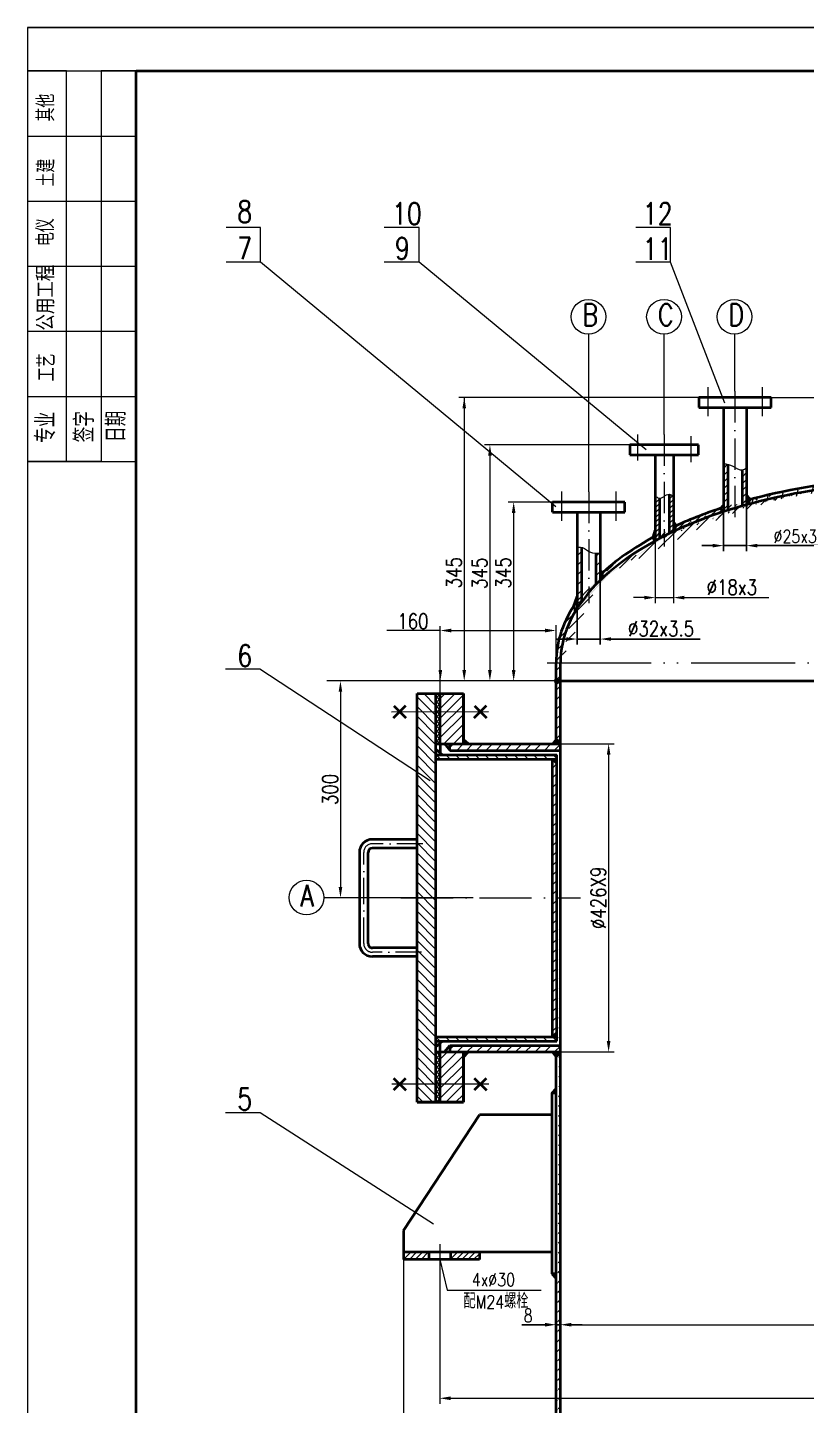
# Model space of a CAD drawing. Header units: millimetres. Extents: x 2000 to 3608, y -804 to 37.
# Drawn here: x 2000 to 2179.6, y -280.5 to 37.1 of the extents above; entities that cross this region are included whole.
import ezdxf

# ---------------------------------------------------------------- set-up
doc = ezdxf.new("R2010")
doc.units = ezdxf.units.MM
doc.linetypes.add('ACAD_ISO05W100', pattern=[33, 24, -3, 0, -3, 0, -3])
doc.linetypes.add('ACAD_ISO10W100', pattern=[18, 12, -3, 0, -3])
doc.layers.get('0').update_dxf_attribs({"lineweight": 20})
for name, color, linetype, lineweight in [('双点划线', 7, 'ACAD_ISO05W100', 20), ('标注线', 7, 'Continuous', 25), ('点划线', 7, 'ACAD_ISO10W100', 20), ('粗实线', 7, 'Continuous', 40), ('细实线', 7, 'Continuous', 20)]:
    doc.layers.add(name, color=color, linetype=linetype, lineweight=lineweight)
doc.styles.add('HZTXT', font='txt.shx', dxfattribs={"bigfont": 'hztxt.shx'})
doc.styles.add('样式 1', font='txt.shx', dxfattribs={"width": 0.8, "bigfont": 'hztxt.shx'})
doc.dimstyles.new('ISO-25', dxfattribs={"dimtxt": 3, "dimasz": 2.5, "dimexe": 1.25, "dimexo": 0, "dimtad": 1, "dimlfac": 6, "dimtxsty": 'HZTXT', "dimcen": 2.5, "dimadec": 0, "dimazin": 0, "dimtfac": 1, "dimtmove": 0, "dimatfit": 3, "dimfxl": 0, "dimarcsym": 0})
pattern_1 = [(135, (-198.3733, -1921.7222), (-1.122532, -1.122532), [])]
pattern_2 = [(45, (-198.3733, -1921.7222), (-1.122532, 1.122532), [])]

# ---------------------------------------------------------------- blocks, each defined once
blk = doc.blocks.new('*D31')
at = {"layer": 'Defpoints', "color": 0}
for p in [(2121.84, -261.86), (2121.84, -261.9), (2122.84, -261.86)]:
    blk.add_point(p, dxfattribs=at)
at = {"layer": '细实线', "color": 0, "lineweight": -2}
for p, q in [((2119.34, -261.9), (2113.99, -261.9)), ((2121.84, -261.86), (2121.84, -263.15)), ((2122.84, -261.9), (2121.84, -261.9)), ((2122.84, -261.86), (2122.84, -263.15)), ((2125.34, -261.9), (2127.84, -261.9))]:
    blk.add_line(p, q, dxfattribs=at)
at = {"layer": '细实线', "color": 0}
for points in [[(2119.34, -261.48), (2119.34, -262.31), (2121.84, -261.9)], [(2125.34, -261.48), (2125.34, -262.31), (2122.84, -261.9)]]:
    blk.add_solid(points, dxfattribs=at)
at = {"layer": '细实线', "color": 0, "insert": (2115.42, -259.77), "char_height": 3, "attachment_point": 5, "style": '样式 1'}
blk.add_mtext('8', dxfattribs=at)
blk = doc.blocks.new('*D64')
at = {"layer": 'Defpoints', "color": 0}
for p in [(2165.75, -72.93), (2160.42, -73.53), (2165.75, -82.34)]:
    blk.add_point(p, dxfattribs=at)
at = {"layer": '细实线', "color": 0, "lineweight": -2}
for p, q in [((2165.75, -72.93), (2165.75, -83.59)), ((2160.42, -73.53), (2160.42, -83.59)), ((2157.92, -82.34), (2155.42, -82.34)), ((2160.42, -82.34), (2165.75, -82.34)), ((2168.25, -82.34), (2183.2, -82.34))]:
    blk.add_line(p, q, dxfattribs=at)
at = {"layer": '细实线', "color": 0}
for points in [[(2157.92, -81.92), (2157.92, -82.76), (2160.42, -82.34)], [(2168.25, -81.92), (2168.25, -82.76), (2165.75, -82.34)]]:
    blk.add_solid(points, dxfattribs=at)
at = {"layer": '细实线', "color": 0, "insert": (2176.98, -80.21), "char_height": 3, "attachment_point": 5, "style": '样式 1'}
blk.add_mtext('%%C25x3', dxfattribs=at)
blk = doc.blocks.new('*D69')
at = {"layer": 'Defpoints', "color": 0}
for p in [(2132.04, -90.34), (2126.71, -94.05), (2132.04, -103.87)]:
    blk.add_point(p, dxfattribs=at)
at = {"layer": '细实线', "color": 0, "lineweight": -2}
for p, q in [((2132.04, -90.34), (2132.04, -105.12)), ((2126.71, -94.05), (2126.71, -105.12)), ((2124.21, -103.87), (2121.71, -103.87)), ((2126.71, -103.87), (2132.04, -103.87)), ((2134.54, -103.87), (2155.09, -103.87))]:
    blk.add_line(p, q, dxfattribs=at)
at = {"layer": '细实线', "color": 0}
for points in [[(2124.21, -103.45), (2124.21, -104.28), (2126.71, -103.87)], [(2134.54, -103.45), (2134.54, -104.28), (2132.04, -103.87)]]:
    blk.add_solid(points, dxfattribs=at)
at = {"layer": '细实线', "color": 0, "insert": (2146.06, -101.49), "char_height": 3.5, "attachment_point": 5, "style": '样式 1'}
blk.add_mtext('%%C32x3.5', dxfattribs=at)

msp = doc.modelspace()

# ---------------------------------------------------------------- hatches: boundary and pattern name
at = {"layer": '标注线'}
h = msp.add_hatch(color=7, dxfattribs=at)
edge = h.paths.add_edge_path()
edge.add_ellipse((2206.17496226, -109.36559464), major_axis=(84.333, 0.00000002), ratio=0.50593006296, start_angle=160.4460575686, end_angle=162.0834008979, ccw=False)
edge.add_line((2126.70571596, -95.08533185), (2126.70571596, -94.04886749))
edge.add_line((2126.70571596, -94.04886749), (2125.93166411, -96.23997078))
edge = h.paths.add_edge_path()
edge.add_ellipse((2206.17496226, -109.36559464), major_axis=(84.333, 0.00000002), ratio=0.50593006296, start_angle=160.4460575686, end_angle=162.0834008979)
edge.add_line((2125.93166411, -96.23997078), (2126.2863053, -96.99324352))
edge.add_line((2126.2863053, -96.99324352), (2126.2863053, -97.50989553))
edge.add_ellipse((2206.17496226, -109.36538174), major_axis=(-83.333, 0.0002129), ratio=0.50000192001, start_angle=342.484421471, end_angle=343.4694338002, ccw=False)
edge.add_line((2126.70571596, -96.82496818), (2126.70571596, -95.08533185))
edge = h.paths.add_edge_path()
edge.add_ellipse((2206.17496226, -109.36538174), major_axis=(-83.333, 0.0002129), ratio=0.50000192001, start_angle=332.2947514726, end_angle=332.827429165, ccw=False)
edge.add_line((2132.39605348, -89.99339845), (2132.39605348, -89.68317554))
edge.add_line((2132.39605348, -89.68317554), (2132.59974786, -88.55355792))
edge.add_line((2132.59974786, -88.55355792), (2132.03904929, -88.2466186))
edge.add_line((2132.03904929, -88.2466186), (2132.03904929, -90.33719183))
at = {"layer": '粗实线'}
h = msp.add_hatch(color=7, dxfattribs=at)
edge = h.paths.add_edge_path()
edge.add_ellipse((2206.17496226, -109.36559464), major_axis=(84.333, 0.00000002), ratio=0.50593006296, start_angle=132.1410544085, end_angle=132.7866692808, ccw=False)
edge.add_line((2149.59105296, -77.72851271), (2148.89003705, -76.95392775))
edge.add_line((2148.89003705, -76.95392775), (2148.89003705, -78.05309204))
edge = h.paths.add_edge_path()
edge.add_ellipse((2206.17496226, -109.36559464), major_axis=(84.333, 0.00000002), ratio=0.50593006296, start_angle=132.1410544085, end_angle=132.7866692808)
edge.add_line((2148.89003705, -78.05309204), (2148.89003705, -79.10451206))
edge.add_ellipse((2206.17496226, -109.36538174), major_axis=(-83.333, 0.0002129), ratio=0.50000192001, start_angle=313.2266773274, end_angle=313.4264442228, ccw=False)
edge.add_line((2149.10139773, -79.00483169), (2149.10139773, -78.54160809))
edge.add_line((2149.10139773, -78.54160809), (2149.59105296, -77.72851271))
edge = h.paths.add_edge_path()
edge.add_ellipse((2206.17496226, -109.36559464), major_axis=(84.333, 0.00000002), ratio=0.50593006296, start_angle=136.7756698403, end_angle=137.2615613207, ccw=False)
edge.add_line((2144.72337105, -80.14509229), (2144.72337105, -78.85136513))
edge.add_line((2144.72337105, -78.85136513), (2144.23579219, -80.40979743))
edge = h.paths.add_edge_path()
edge.add_ellipse((2206.17496226, -109.36559464), major_axis=(84.333, 0.00000002), ratio=0.50593006296, start_angle=136.7756698403, end_angle=137.2615613207)
edge.add_line((2144.23579219, -80.40979743), (2144.49821371, -81.03740247))
edge.add_line((2144.49821371, -81.03740247), (2144.49799505, -81.34578496))
edge.add_ellipse((2206.17496226, -109.36538174), major_axis=(-83.333, 0.0002129), ratio=0.50000192001, start_angle=317.5123470434, end_angle=317.7422714409, ccw=False)
edge.add_line((2144.72337105, -81.22225794), (2144.72337105, -80.14509229))
h = msp.add_hatch(color=7, dxfattribs=at)
h.paths.add_polyline_path([(2122.54046377, -113.70788788), (2122.84196181, -113.70788788), (2122.84196271, -113.35660904), (2122.54127984, -113.35660904), (2121.84196381, -112.94811339), (2121.84196085, -114.11478981)])
h.paths.add_polyline_path([(2121.84196085, -114.11478981), (2121.84196381, -112.94811339, 0.351861808)])
for points in [[(2100.50873714, -126.99974292), (2100.50873596, -128.03208994), (2101.68753397, -128.03207955)], [(2101.69536561, -199.03205876), (2100.50876645, -199.03207242), (2100.5087647, -200.20305673)]]:
    msp.add_hatch(color=7, dxfattribs=at).paths.add_polyline_path(points)
h = msp.add_hatch(color=7, dxfattribs=at)
h.paths.add_polyline_path([(2095.67510569, -196.53202843), (2094.17525812, -196.5320402), (2094.17525475, -197.82537408)])
h.paths.add_polyline_path([(2094.17543041, -130.53196676), (2095.67450028, -130.53195884), (2094.17543379, -129.23928964)])
h = msp.add_hatch(color=7, dxfattribs=at)
h.paths.add_polyline_path([(2097.34960435, -128.03211777), (2096.15093826, -128.03212834), (2097.34961756, -129.53194999)])
h.paths.add_polyline_path([(2096.15096767, -199.03212261), (2097.34941901, -199.0321088), (2097.34944005, -197.53257591)])
h = msp.add_hatch(color=7, dxfattribs=at)
h.paths.add_polyline_path([(2120.84218165, -250.19866127), (2121.84218165, -250.19866349), (2121.84217928, -251.24541539)])
h.paths.add_polyline_path([(2121.8422785, -207.47155196), (2121.84227609, -208.53206349), (2120.84227609, -208.53206127)])
at = {"layer": '细实线'}
h = msp.add_hatch(dxfattribs=at)
h.set_pattern_fill('ANSI31', scale=0.35, style=0)
h.set_pattern_definition([(45, (0, -1682.803), (-0.7857724, 0.7857724), [])])
edge = h.paths.add_edge_path()
edge.add_ellipse((2206.17496226, -109.36538174), major_axis=(-83.333, 0.0002129), ratio=0.50000192001, start_angle=302.4859577737, end_angle=303.304806363, ccw=False)
edge.add_line((2161.41749015, -74.21847704), (2161.41749015, -63.60052335))
edge.add_spline(control_points=[(2161.41749015, -63.60052335), (2161.08278457, -63.51160365), (2160.74851872, -63.46088641), (2160.41749015, -63.45721619)], knot_values=[3.7844075226, 3.7844075226, 3.7844075226, 3.7844075226, 4.8086816491, 4.8086816491, 4.8086816491, 4.8086816491], degree=3, periodic=0)
edge.add_line((2160.41749015, -63.45721619), (2160.41749015, -74.5418828))
edge = h.paths.add_edge_path()
edge.add_spline(control_points=[(2165.75082348, -64.43149023), (2165.44058828, -64.65275248), (2165.11047626, -64.8395837), (2164.76810586, -64.87765706), (2164.75082348, -64.87920933)], knot_values=[8.3089558776, 8.3089558776, 8.3089558776, 8.3089558776, 9.4054790842, 9.4636639839, 9.4636639839, 9.4636639839, 9.4636639839], degree=3, periodic=0)
edge.add_line((2164.75082348, -64.87920933), (2164.75082348, -73.21122317))
edge.add_ellipse((2206.17496226, -109.36538174), major_axis=(-83.333, 0.0002129), ratio=0.50000192001, start_angle=299.0185475295, end_angle=299.8078443637, ccw=False)
edge.add_line((2165.75082348, -72.92933759), (2165.75082348, -64.43149023))
h = msp.add_hatch(dxfattribs=at)
h.set_pattern_fill('ANSI31', scale=0.5, style=0)
h.set_pattern_definition(pattern_2)
edge = h.paths.add_edge_path()
edge.add_ellipse((2206.17496226, -109.36559464), major_axis=(84.333, 0.00000002), ratio=0.50593006296, start_angle=125.1007662763, end_angle=132.1410544085)
edge.add_line((2149.59105296, -77.72851271), (2149.10139773, -78.54160809))
edge.add_line((2149.10139773, -78.54160809), (2149.10139773, -79.00483169))
edge.add_ellipse((2206.17496226, -109.36538174), major_axis=(-83.333, 0.0002129), ratio=0.50000192001, start_angle=305.264889196, end_angle=313.2266773274, ccw=False)
edge.add_line((2158.062126, -75.34478312), (2158.062126, -75.04396836))
edge.add_line((2158.062126, -75.04396836), (2157.68212156, -74.45825604))
h = msp.add_hatch(color=7, dxfattribs=at)
edge = h.paths.add_edge_path()
edge.add_line((2165.75082348, -70.68545607), (2165.75082348, -71.92012549))
edge.add_ellipse((2206.17496226, -109.36559464), major_axis=(84.333, 0.00000002), ratio=0.50593006296, start_angle=117.9882691043, end_angle=118.6422731544, ccw=False)
edge.add_line((2166.59826325, -71.68912253), (2166.61728322, -71.65410132))
edge.add_line((2166.61728322, -71.65410132), (2165.75082348, -70.68545607))
edge = h.paths.add_edge_path()
edge.add_ellipse((2206.17496226, -109.36559464), major_axis=(84.333, 0.00000002), ratio=0.50593006296, start_angle=117.9882691043, end_angle=118.6422731544)
edge.add_line((2165.75082348, -71.92012549), (2165.75082348, -72.92933759))
edge.add_ellipse((2206.17496226, -109.36538174), major_axis=(-83.333, 0.0002129), ratio=0.50000192001, start_angle=298.6819314939, end_angle=299.0185475295, ccw=False)
edge.add_line((2166.17964386, -72.81122037), (2166.17964386, -72.45992076))
edge.add_line((2166.17964386, -72.45992076), (2166.59826325, -71.68912253))
edge = h.paths.add_edge_path()
edge.add_line((2160.41749015, -72.98776646), (2159.77071361, -73.73899038))
edge.add_ellipse((2206.17496226, -109.36559464), major_axis=(84.333, 0.00000002), ratio=0.50593006296, start_angle=122.8595029439, end_angle=123.3841782281, ccw=False)
edge.add_line((2160.41749015, -73.52549815), (2160.41749015, -72.98776646))
edge = h.paths.add_edge_path()
edge.add_ellipse((2206.17496226, -109.36559464), major_axis=(84.333, 0.00000002), ratio=0.50593006296, start_angle=122.8595029439, end_angle=123.3841782281)
edge.add_line((2159.77071361, -73.73899038), (2159.7654549, -73.74509832))
edge.add_line((2159.7654549, -73.74509832), (2160.14545934, -74.33081064))
edge.add_line((2160.14545934, -74.33081064), (2160.14545934, -74.6316254))
edge.add_ellipse((2206.17496226, -109.36538174), major_axis=(-83.333, 0.0002129), ratio=0.50000192001, start_angle=303.304806363, end_angle=303.5288850268, ccw=False)
edge.add_line((2160.41749015, -74.5418828), (2160.41749015, -73.52549815))
h = msp.add_hatch(dxfattribs=at)
h.set_pattern_fill('ANSI31', angle=30, style=0)
h.set_pattern_definition([(75, (-0.0007, -1682.803), (-3.0668145, 0.8217505), [])])
edge = h.paths.add_edge_path()
edge.add_ellipse((2206.17424397, -109.3653819), major_axis=(-83.333, 0.0002129), ratio=0.50000192001, start_angle=286.7541448078, end_angle=298.6819314939, ccw=False)
edge.add_line((2182.15231377, -69.46738899), (2181.52352591, -68.56241525))
edge.add_ellipse((2206.17424397, -109.3655948), major_axis=(84.333, 0.00000002), ratio=0.50593006296, start_angle=106.9958333575, end_angle=107.0672527918)
edge.add_ellipse((2206.17424397, -109.3655948), major_axis=(84.333, 0.00000002), ratio=0.50593006296, start_angle=107.0672527918, end_angle=107.5646431036)
edge.add_ellipse((2206.17424397, -109.3655948), major_axis=(84.333, 0.00000002), ratio=0.50593006296, start_angle=107.5646431036, end_angle=117.9882691043)
edge.add_line((2166.59754496, -71.68912268), (2166.17892558, -72.45992092))
edge.add_line((2166.17892558, -72.45992092), (2166.17892558, -72.81122053))
h = msp.add_hatch(dxfattribs=at)
h.set_pattern_fill('ANSI31', scale=0.5, style=0)
h.set_pattern_definition(pattern_2)
edge = h.paths.add_edge_path()
edge.add_ellipse((2206.17496226, -109.36538174), major_axis=(-83.333, 0.0002129), ratio=0.50000192001, start_angle=345.8189111767, end_angle=360, ccw=False)
edge.add_line((2125.3814562, -99.15736883), (2125.3814562, -98.50412915))
edge.add_line((2125.3814562, -98.50412915), (2125.02681501, -97.75085641))
edge.add_ellipse((2206.17496226, -109.36559464), major_axis=(84.333, 0.00000002), ratio=0.50593006296, start_angle=164.2035366135, end_angle=179.9999263975)
edge.add_line((2121.84196226, -109.36553985), (2121.84196226, -109.36559466))
edge.add_line((2121.84196226, -109.36559466), (2122.84195699, -109.36559466))
h.paths.add_polyline_path([(2122.84196226, -109.36559466), (2121.84196226, -109.36559466), (2121.84195316, -112.94810718), (2122.54127984, -113.35660904), (2122.84195206, -113.35660904)])
edge = h.paths.add_edge_path()
edge.add_ellipse((2206.17496226, -109.36538174), major_axis=(-83.333, 0.0002129), ratio=0.50000192001, start_angle=317.5123470434, end_angle=330.7330032093, ccw=False)
edge.add_line((2144.72337105, -81.22225794), (2144.72337105, -80.14509229))
edge.add_ellipse((2206.17496226, -109.36559464), major_axis=(84.333, 0.00000002), ratio=0.50593006296, start_angle=136.7756698403, end_angle=149.2706823963)
edge.add_line((2133.6830812, -87.56369474), (2133.47938682, -88.69331237))
edge.add_line((2133.47938682, -88.69331237), (2133.47938682, -88.99519736))
h = msp.add_hatch(dxfattribs=at)
h.set_pattern_fill('ANSI31', scale=0.25, style=0)
h.set_pattern_definition([(45, (-198.3733, -1921.7222), (-0.561266, 0.561266), [])])
edge = h.paths.add_edge_path()
edge.add_spline(control_points=[(2145.72337105, -71.39703566), (2145.66730865, -71.39720692), (2145.33018833, -71.3661157), (2145.00007773, -71.11076906), (2144.72337105, -70.95344328)], knot_values=[0.7561155642, 0.7561155642, 0.7561155642, 0.7561155642, 0.9334378953, 1.8250950449, 1.8250950449, 1.8250950449, 1.8250950449], degree=3, periodic=0)
edge.add_line((2144.72337105, -70.95344328), (2144.72337105, -80.14509229))
edge.add_ellipse((2206.17496226, -109.36559464), major_axis=(84.333, 0.00000002), ratio=0.50593006296, start_angle=135.7925638877, end_angle=136.7756698403, ccw=False)
edge.add_line((2145.72337105, -79.61596046), (2145.72337105, -71.39703566))
edge = h.paths.add_edge_path()
edge.add_ellipse((2206.17496226, -109.36559464), major_axis=(84.333, 0.00000002), ratio=0.50593006296, start_angle=135.7925638877, end_angle=136.7756698403)
edge.add_line((2144.72337105, -80.14509229), (2144.72337105, -81.22225794))
edge.add_ellipse((2206.17496226, -109.36538174), major_axis=(-83.333, 0.0002129), ratio=0.50000192001, start_angle=316.5040374622, end_angle=317.5123470434, ccw=False)
edge.add_line((2145.72337105, -80.68592109), (2145.72337105, -79.61596046))
edge = h.paths.add_edge_path()
edge.add_ellipse((2206.17496226, -109.36559464), major_axis=(84.333, 0.00000002), ratio=0.50593006296, start_angle=132.7866692808, end_angle=133.7194922241)
edge.add_line((2147.89003705, -78.5290748), (2147.89003705, -79.58573168))
edge.add_ellipse((2206.17496226, -109.36538174), major_axis=(-83.333, 0.0002129), ratio=0.50000192001, start_angle=313.4264442228, end_angle=314.3807145493, ccw=False)
edge.add_line((2148.89003705, -79.10451206), (2148.89003705, -78.05309204))
edge = h.paths.add_edge_path()
edge.add_spline(control_points=[(2148.89003705, -70.96550481), (2148.56047694, -70.73060338), (2148.23137434, -70.5177707), (2147.89409832, -70.51306069), (2147.89003705, -70.51303381)], knot_values=[4.1380875345, 4.1380875345, 4.1380875345, 4.1380875345, 5.2485002322, 5.2620301199, 5.2620301199, 5.2620301199, 5.2620301199], degree=3, periodic=0)
edge.add_line((2147.89003705, -70.51303381), (2147.89003705, -78.5290748))
edge.add_ellipse((2206.17496226, -109.36559464), major_axis=(84.333, 0.00000002), ratio=0.50593006296, start_angle=132.7866692808, end_angle=133.7194922241, ccw=False)
edge.add_line((2148.89003705, -78.05309204), (2148.89003705, -70.96550481))
h = msp.add_hatch(dxfattribs=at)
h.set_pattern_fill('ANSI31', scale=0.5, style=0)
edge = h.paths.add_edge_path()
edge.add_spline(control_points=[(2127.70571596, -82.70654319), (2127.6439373, -82.69190358), (2127.31546803, -82.63550971), (2126.98062938, -82.70976613), (2126.70571596, -82.81528617)], knot_values=[2.1256544296, 2.1256544296, 2.1256544296, 2.1256544296, 2.3339919768, 3.2305210992, 3.2305210992, 3.2305210992, 3.2305210992], degree=3, periodic=0)
edge.add_line((2126.70571596, -82.81528617), (2126.70571596, -96.82496818))
edge.add_ellipse((2206.17496226, -109.36538174), major_axis=(-83.333, 0.0002129), ratio=0.50000192001, start_angle=340.3279972709, end_angle=342.484421471, ccw=False)
edge.add_line((2127.70571596, -95.33871794), (2127.70571596, -82.70654319))
edge = h.paths.add_edge_path()
edge.add_spline(control_points=[(2132.03904929, -84.02177312), (2131.77563409, -84.07808436), (2131.44204802, -84.12040102), (2131.10789687, -84.11097447), (2131.03904929, -84.1068899)], knot_values=[6.8241756902, 6.8241756902, 6.8241756902, 6.8241756902, 7.6344766168, 7.8448556658, 7.8448556658, 7.8448556658, 7.8448556658], degree=3, periodic=0)
edge.add_line((2131.03904929, -84.1068899), (2131.03904929, -91.34446193))
edge.add_ellipse((2206.17496226, -109.36538174), major_axis=(-83.333, 0.0002129), ratio=0.50000192001, start_angle=332.827429165, end_angle=334.373835114, ccw=False)
edge.add_line((2132.03904929, -90.33719183), (2132.03904929, -84.02177312))
h = msp.add_hatch(dxfattribs=at)
h.set_pattern_fill('ANSI31', scale=0.5, style=0)
h.set_pattern_definition(pattern_2)
edge = h.paths.add_edge_path()
edge.add_line((2121.84130639, -367.69891213), (2121.84173461, -199.0318409))
edge.add_line((2122.84130226, -367.69891466), (2122.84196226, -109.36559466))
h = msp.add_hatch(dxfattribs=at)
h.set_pattern_fill('ANSI31', scale=0.5, style=0)
h.set_pattern_definition(pattern_2)
h.paths.add_polyline_path([(2121.84191768, -126.92501812), (2122.54415891, -127.49885688), (2122.84191593, -127.49885688), (2122.84195117, -113.70788788), (2122.54046377, -113.70788788), (2121.8419502, -114.11479601)])
h = msp.add_hatch(dxfattribs=at)
h.set_pattern_fill('ANSI31', scale=0.5, angle=90, style=0)
h.set_pattern_definition(pattern_1)
h.paths.add_polyline_path([(2094.17534427, -163.53225466), (2089.84204427, -163.53225466), (2089.84193224, -206.44557464), (2094.17523224, -206.4455799)])
h.paths.add_polyline_path([(2094.17523224, -206.4455799), (2089.84193224, -206.44557464), (2089.84192137, -210.61222758), (2094.17522137, -210.61223858)])
h.paths.add_polyline_path([(2094.17545631, -120.61037226), (2089.8421563, -120.61399178), (2089.84204427, -163.53225466), (2094.17534427, -163.53225466)])
h.paths.add_polyline_path([(2094.17546717, -116.45225466), (2089.84216717, -116.45225466), (2089.8421563, -120.61399178), (2094.17545631, -120.61037226)])
h = msp.add_hatch(dxfattribs=at)
h.set_pattern_fill('ANSI37', scale=0.25, style=0)
h.set_pattern_definition([(45, (-198.3733, -1921.7222), (-0.561266, 0.561266), []), (135, (-198.3733, -1921.7222), (-0.561266, -0.561266), [])])
h.paths.add_polyline_path([(2094.17545631, -120.61037226), (2095.17545016, -120.60953698), (2095.17546717, -116.45225466), (2094.17546717, -116.45225466)])
h.paths.add_polyline_path([(2095.17545016, -120.60953698), (2094.17545631, -120.61037226), (2094.17543694, -128.03214574), (2095.17541981, -128.03213693)])
h.paths.add_polyline_path([(2095.17527279, -199.03213384), (2094.1752516, -199.03214536), (2094.17523224, -206.4455799), (2095.17523987, -206.44558111)])
h.paths.add_polyline_path([(2095.17523987, -206.44558111), (2094.17523224, -206.4455799), (2094.17522137, -210.61223858), (2095.17522137, -210.61224112)])
h = msp.add_hatch(dxfattribs=at)
h.set_pattern_fill('ANSI31', scale=0.5, style=0)
h.set_pattern_definition(pattern_2)
h.paths.add_polyline_path([(2095.17541981, -128.03213693), (2100.50873596, -128.03208994), (2100.50874444, -120.60508219), (2095.17545016, -120.60953698)])
h.paths.add_polyline_path([(2100.50874444, -120.60508219), (2100.50874917, -116.45225466), (2095.17546717, -116.45225466), (2095.17545016, -120.60953698)])
h.paths.add_polyline_path([(2100.50876645, -199.03207242), (2095.17527279, -199.03213384), (2095.17523987, -206.44558111), (2100.50860955, -206.44558758)])
h.paths.add_polyline_path([(2100.50860955, -206.44558758), (2095.17523987, -206.44558111), (2095.17522137, -210.61224112), (2100.50852137, -210.61225466)])
h = msp.add_hatch(color=7, dxfattribs=at)
h.paths.add_polyline_path([(2121.84191768, -126.92501812), (2121.84191487, -128.03182727), (2122.84191457, -128.03181523), (2122.84191593, -127.49885688), (2122.54415891, -127.49885688)])
h.paths.add_polyline_path([(2121.00503505, -128.03183735), (2121.84191487, -128.03182727), (2121.84191768, -126.92501812)])
h = msp.add_hatch(dxfattribs=at)
h.set_pattern_fill('ANSI31', scale=0.5, style=0)
h.set_pattern_definition(pattern_2)
h.paths.add_polyline_path([(2097.34960435, -128.03211777), (2097.34961756, -129.53194999), (2122.84191074, -129.53181532), (2122.84191457, -128.03189315)])
h.paths.add_polyline_path([(2122.84173318, -199.03181523), (2122.84173701, -197.53155608), (2097.34944005, -197.53257591), (2097.34941901, -199.0321088)])
h = msp.add_hatch(dxfattribs=at)
h.set_pattern_fill('ANSI31', scale=0.5, angle=90, style=0)
h.set_pattern_definition(pattern_1)
h.paths.add_polyline_path([(2094.17526073, -195.5320402), (2094.17525812, -196.5320402), (2122.84173956, -196.53181523), (2122.84174212, -195.53181523), (2121.84259633, -195.53182307), (2121.84173187, -195.53269684), (2121.84173188, -195.53182308)])
h.paths.add_polyline_path([(2122.84190563, -131.53181532), (2122.84190818, -130.53181532), (2094.17543041, -130.53196676), (2094.1754278, -131.53203093)])
h = msp.add_hatch(dxfattribs=at)
h.set_pattern_fill('ANSI31', scale=0.5, style=0)
h.set_pattern_definition([(45, (-199.1733, -1921.7222), (-1.122532, 1.122532), [])])
h.paths.add_polyline_path([(2122.04190305, -132.54259573), (2121.04190563, -131.53182284), (2121.04181875, -163.53225466), (2122.04182387, -163.53225466)])
h.paths.add_polyline_path([(2122.04182387, -163.53225466), (2121.04181875, -163.53225466), (2121.04173188, -195.53182308), (2121.04259633, -195.53182307), (2122.0417447, -194.52191871)])
h = msp.add_hatch(color=7, dxfattribs=at)
h.paths.add_polyline_path([(2122.04190305, -132.54259573), (2122.04190563, -131.53181532), (2121.04190563, -131.53182284)])
h.paths.add_polyline_path([(2121.04259633, -195.53182307), (2122.04174212, -195.53181523), (2122.0417447, -194.52191871)])
h = msp.add_hatch(color=7, dxfattribs=at)
h.paths.add_polyline_path([(2122.8417278, -199.5656252), (2122.54397078, -199.56562364), (2121.84172656, -200.13945873), (2121.84172952, -199.03264959), (2122.84172923, -199.03266684)])
h.paths.add_polyline_path([(2121.84172656, -200.13945873), (2121.00484971, -199.03263514), (2121.84172952, -199.03264959)])
h = msp.add_hatch(dxfattribs=at)
h.set_pattern_fill('ANSI31', scale=0.3, style=0)
h.set_pattern_definition([(45, (-198.3733, -1921.7222), (-0.6735192, 0.6735192), [])])
h.paths.add_polyline_path([(2092.5286961, -246.86555465), (2092.52869611, -245.19895466), (2086.6956961, -245.19895466), (2086.6956961, -246.86555466)])
h.paths.add_polyline_path([(2104.1956961, -246.86555462), (2104.1956961, -245.19895466), (2097.52869611, -245.19895466), (2097.5286961, -246.86555463)])
h.paths.add_polyline_path([(2308.1546283, -245.19895466), (2308.1546283, -246.86555462), (2314.82162829, -246.86555463), (2314.82162828, -245.19895466)])
h.paths.add_polyline_path([(2319.82162828, -245.19895466), (2319.82162829, -246.86555465), (2325.65462829, -246.86555466), (2325.65462829, -245.19895466)])

# ---------------------------------------------------------------- linework, layer by layer
at = {"color": 7}
msp.add_line((2000.02411283, 37.06183765), (2297.02411283, 37.06183765), dxfattribs=at)
at = {"layer": '双点划线', "color": 7}
msp.add_line((2119.77319373, -109.36559466), (2292.83743895, -109.36559466), dxfattribs=at)
at = {"layer": '点划线', "color": 7, "ltscale": 0.6}
for p, q in [((2163.08415682, -46.76829473), (2163.08415682, -75.86380023)), ((2146.80670405, -56.74811269), (2146.80670405, -82.57599898)), ((2129.37238263, -69.95521712), (2129.37238263, -95.56422439))]:
    msp.add_line(p, q, dxfattribs=at)
at = {"layer": '点划线', "color": 7, "ltscale": 0.5}
for p, q in [((2091.12508809, -151.03225466), (2079.50862677, -151.03225144)), ((2077.50862357, -174.03225886), (2077.50862649, -153.03225116)), ((2090.83506137, -176.03225466), (2079.50862396, -176.03225914))]:
    msp.add_line(p, q, dxfattribs=at)
at = {"layer": '点划线', "color": 7}
for p, q in [((2086.10627765, -163.53225466), (2127.5064813, -163.53225466)), ((2095.02869611, -243.30497216), (2095.0286961, -248.5158822))]:
    msp.add_line(p, q, dxfattribs=at)
at = {"layer": '点划线', "color": 7, "ltscale": 0.5}
for centre, start, end in [((2079.50862649, -153.03225144), 89.9999920394, 179.9999920392), ((2079.50862357, -174.03225914), 179.9999920392, 270.0000110418)]:
    msp.add_arc(centre, 2, start, end, dxfattribs=at)
at = {"layer": '粗实线', "color": 7}
for p, q in [((2025.02411283, -793.93816235), (2025.02411283, 27.06183765)), ((2025.02411283, 27.06183765), (2584.02411283, 27.06183765)), ((2154.75082348, -48.20155551), (2154.75082348, -50.53488884)), ((2171.41749015, -48.20155551), (2154.75082348, -48.20155551)), ((2154.75082348, -50.53488884), (2171.41749015, -50.53488884)), ((2160.41749015, -50.53488884), (2160.41749015, -74.5418828)), ((2165.75082348, -50.53488884), (2165.75082348, -72.92933759)), ((2171.41749015, -50.53488884), (2171.41749015, -48.20155551)), ((2154.72337005, -59.11082741), (2138.89003805, -59.11082741)), ((2138.89003805, -59.11082741), (2138.89003805, -61.44412741)), ((2154.72337005, -61.44412741), (2154.72337005, -59.11082741)), ((2138.89003805, -61.44412741), (2154.72337005, -61.44412741)), ((2144.72337105, -61.44412741), (2144.72337105, -81.22225794)), ((2148.89003705, -61.44412741), (2148.89003705, -79.10451206)), ((2161.41749015, -63.60052335), (2161.41749015, -74.21847704)), ((2164.75082348, -64.87920933), (2164.75082348, -73.21122317)), ((2137.70571596, -72.2905129), (2121.03904929, -72.2905129)), ((2121.03904929, -74.62384623), (2121.03904929, -72.2905129)), ((2137.70571596, -74.62384623), (2137.70571596, -72.2905129)), ((2145.72337105, -71.39703566), (2145.72337105, -80.68592109)), ((2147.89003705, -70.51303381), (2147.89003705, -79.58573168)), ((2159.7654549, -73.74509832), (2160.41749015, -72.98776646)), ((2166.61728322, -71.65410132), (2165.75082348, -70.68545607)), ((2166.17964386, -72.45992076), (2166.61728322, -71.65410132)), ((2166.17964386, -72.81122037), (2166.17964386, -72.45992076)), ((2121.03904929, -74.62384623), (2137.70571596, -74.62384623)), ((2126.70571596, -74.62384623), (2126.70571596, -96.82496818)), ((2132.03904929, -74.62384623), (2132.03904929, -90.33719183)), ((2160.14545934, -74.33081064), (2159.7654549, -73.74509832)), ((2160.14545934, -74.6316254), (2160.14545934, -74.33081064)), ((2144.23579219, -80.40979743), (2144.72337105, -78.85136513)), ((2149.59105296, -77.72851271), (2148.89003705, -76.95392775)), ((2149.10139773, -78.54160809), (2149.59105296, -77.72851271)), ((2149.10139773, -79.00483169), (2149.10139773, -78.54160809)), ((2144.49821371, -81.03740247), (2144.23579219, -80.40979743)), ((2144.49821371, -81.03740247), (2144.49799505, -81.34578496)), ((2127.70571596, -82.70654319), (2127.70571596, -95.33871794)), ((2131.03904929, -84.1068899), (2131.03904929, -91.34446193)), ((2132.59974786, -88.55355792), (2132.03904929, -88.2466186)), ((2132.39605348, -89.68317554), (2132.59974786, -88.55355792)), ((2132.39605348, -89.99339845), (2132.39605348, -89.68317554)), ((2125.93166411, -96.23997078), (2126.70571596, -94.04886749)), ((2126.2863053, -96.99324352), (2125.93166411, -96.23997078)), ((2126.2863053, -97.50989553), (2126.2863053, -96.99324352)), ((2121.84191487, -128.0318409), (2121.84196226, -109.36559466)), ((2122.84130226, -367.69891466), (2122.84196226, -109.36559466)), ((2122.54046377, -113.70788788), (2121.84196085, -114.11478981)), ((2122.54127984, -113.35660904), (2121.84196381, -112.94811339)), ((2122.54046377, -113.70788788), (2122.84196181, -113.70788788)), ((2122.54127984, -113.35660904), (2122.84196271, -113.35660904)), ((2122.8419729, -113.53224846), (2122.84196226, -113.53225466)), ((2122.84196226, -113.53225466), (2289.50796226, -113.53225466)), ((2089.84191012, -210.61222758), (2089.84214917, -116.45225466)), ((2089.84192137, -210.61225466), (2089.84216717, -116.45225466)), ((2089.84214917, -116.45225466), (2100.50874917, -116.45225466)), ((2089.84216717, -116.45225466), (2100.50876717, -116.45225466)), ((2094.17522137, -210.61225466), (2094.17546717, -116.45225466)), ((2095.17541981, -128.03213693), (2095.17546717, -116.45225466)), ((2100.50873596, -128.03208994), (2100.50876717, -116.45225466)), ((2100.50874917, -116.45225466), (2100.50873596, -128.03208994)), ((2084.40257704, -122.02721187), (2087.23448547, -119.19530344)), ((2084.46102375, -119.27230416), (2087.20336591, -122.01464631)), ((2102.98746797, -122.02721187), (2105.8193764, -119.19530344)), ((2103.04591468, -119.27230416), (2105.78825683, -122.01464631)), ((2100.50874917, -126.99975346), (2100.50873694, -128.03208994)), ((2100.50873963, -126.9997451), (2101.68753397, -128.03207955)), ((2101.68753397, -128.03207955), (2100.50873963, -126.9997451)), ((2121.84191768, -126.92501812), (2121.00503505, -128.03183735)), ((2122.54415891, -127.49885688), (2121.84191768, -126.92501812)), ((2094.17543379, -129.23928964), (2095.67450028, -130.53195884)), ((2094.17543694, -128.03214574), (2122.84191457, -128.03189315)), ((2095.17541981, -128.03213693), (2095.17543301, -130.53196148)), ((2096.15093826, -128.03212834), (2097.34961756, -129.53194999)), ((2097.34961756, -129.53194999), (2097.34960435, -128.03211777)), ((2097.34961756, -129.53194999), (2122.84191074, -129.53181532)), ((2100.50873694, -128.03208994), (2101.68753397, -128.03207955)), ((2122.84191593, -127.49885688), (2122.54415891, -127.49885688)), ((2094.1754278, -131.53203093), (2122.04188234, -131.53182134)), ((2094.17543041, -130.53196676), (2122.04187453, -130.53182156)), ((2121.04173188, -195.53182308), (2121.04189, -131.53180704)), ((2121.04189, -131.53180704), (2122.04188742, -132.54257993)), ((2122.0423896, -196.53182151), (2122.04187453, -130.53181955)), ((2089.84206392, -150.03222191), (2079.50875399, -150.03224642)), ((2089.84207429, -152.03222099), (2079.5088355, -152.03225914)), ((2076.5087611, -153.032246), (2076.50875819, -174.03218232)), ((2078.5086424, -174.03224546), (2078.50883569, -153.03224994)), ((2089.84201425, -175.03222099), (2079.5086424, -175.03225466)), ((2089.84200903, -177.03221473), (2079.5087489, -177.03218273)), ((2094.17525812, -196.5320402), (2122.0423896, -196.53182147)), ((2094.17526073, -195.5320402), (2122.04238175, -195.53182151)), ((2094.17543379, -197.82521969), (2095.67450028, -196.53255049)), ((2095.17527279, -199.03213384), (2095.17525317, -196.53203236)), ((2121.04174212, -195.53268649), (2122.0417447, -194.52191871)), ((2094.1752516, -199.03214536), (2122.84173318, -199.03181523)), ((2095.17522137, -210.61225466), (2095.17527279, -199.03213384)), ((2096.15075292, -199.03239131), (2097.34944005, -197.53257591)), ((2097.34944005, -197.53257591), (2097.349419, -199.03240813)), ((2097.34944005, -197.53257591), (2122.84173701, -197.53155608)), ((2100.50852137, -210.61225466), (2100.50876645, -199.03207242)), ((2100.50873999, -200.20308112), (2101.69498958, -199.03242984)), ((2100.50876645, -199.03207242), (2100.50874917, -210.61225466)), ((2121.84172656, -200.13945873), (2121.00484971, -199.03263514)), ((2121.84130639, -367.69891213), (2121.84173461, -199.0318409)), ((2122.54397078, -199.56562364), (2121.84172656, -200.13945873)), ((2122.8417278, -199.5656252), (2122.54397078, -199.56562364)), ((2084.40257704, -205.03729746), (2087.23448547, -207.86920589)), ((2084.46102375, -207.79220517), (2087.20336591, -205.04986302)), ((2102.98746797, -205.03729746), (2105.8193764, -207.86920589)), ((2103.04591468, -207.79220517), (2105.78825683, -205.04986302)), ((2121.84171049, -208.53224108), (2120.84171049, -208.53224112)), ((2120.84227609, -208.53206127), (2121.8422785, -207.47155196)), ((2121.84227609, -208.53206349), (2120.84227609, -208.53206127)), ((2120.84236211, -208.53225466), (2120.8423621, -250.19885466)), ((2100.50874917, -210.61225466), (2089.84191012, -210.61222758)), ((2089.84192137, -210.61225466), (2100.50874917, -210.61225466)), ((2104.1956961, -213.53225466), (2086.6956961, -240.19895466)), ((2120.8423621, -213.53225466), (2104.1956961, -213.53225466)), ((2086.69569611, -240.19895466), (2086.6956961, -246.86555466)), ((2120.8423621, -245.19895466), (2086.6956961, -245.19895466)), ((2104.1956961, -246.86555462), (2086.6956961, -246.86555466)), ((2092.52869611, -245.19895466), (2092.5286961, -246.86555467)), ((2097.52869611, -245.19895466), (2097.5286961, -246.86555467)), ((2104.1956961, -245.19895466), (2104.1956961, -246.86555466)), ((2121.84218165, -250.19866349), (2120.84218165, -250.19866127)), ((2120.84218165, -250.19866127), (2121.84217928, -251.24541539)), ((2121.8423621, -250.19885462), (2120.8423621, -250.19885466))]:
    msp.add_line(p, q, dxfattribs=at)
for centre, radius, start, end in [((2122.56826595, -113.53145345), 0.93155806, 141.2298079674, 218.7699011032), ((2079.5087611, -153.03224642), 3, 90.0001358567, 179.999992039), ((2079.50883569, -153.03225914), 1, 90.000011045, 179.9994726245), ((2079.50875819, -174.03218273), 3, 179.999992039, 269.9998226042), ((2079.5086424, -174.03225466), 1, 179.9994726245, 270)]:
    msp.add_arc(centre, radius, start, end, dxfattribs=at)
for centre, major_axis, ratio, start_param, end_param in [((2206.17496226, -109.36538174), (-83.333, 0.0002129), 0.50000192, 4.597561517, 6.2831853072), ((2206.17496226, -109.36559464), (84.333, 0.00000002), 0.505930063, 1.7195625849, 2.0706982986), ((2206.17496226, -109.36559464), (84.333, 0.00000002), 0.505930063, 2.1534601549, 2.3175645817), ((2206.17496226, -109.36559464), (84.333, 0.00000002), 0.505930063, 2.3871857753, 2.6447364659), ((2206.17496226, -109.36559464), (84.333, 0.00000002), 0.505930063, 2.8003119764, 3.141591369)]:
    msp.add_ellipse(centre, major_axis=major_axis, ratio=ratio, start_param=start_param, end_param=end_param, dxfattribs=at)
at = {"layer": '细实线', "color": 7}
for p, q in [((2594.02411283, 37.06183765), (2000.02411283, 37.06183765)), ((2000.02411283, 37.06183765), (2594.02411283, 37.06183765)), ((2000.02411283, 37.06183765), (2000.02411283, -803.93816235)), ((2009.02411283, 27.06183765), (2000.02411283, 27.06183765)), ((2000.02411283, 27.06183765), (2025.02411283, 27.06183765)), ((2009.02411283, 27.06183765), (2000.02411283, 27.06183765)), ((2000.02411283, 27.06183765), (2025.02411283, 27.06183765)), ((2009.02411283, -62.93816235), (2009.02411283, 27.06183765)), ((2009.02411283, -62.93816235), (2009.02411283, 27.06183765)), ((2025.02411283, 27.06183765), (2017.02411283, 27.06183765)), ((2017.02411283, 27.06183765), (2017.02411283, -62.93816235)), ((2025.02411283, 27.06183765), (2017.02411283, 27.06183765)), ((2017.02411283, 27.06183765), (2017.02411283, -62.93816235)), ((2000.02411283, 12.06183765), (2025.02411283, 12.06183765)), ((2000.02411283, 12.06183765), (2025.02411283, 12.06183765)), ((2000.02411283, -2.93816235), (2025.02411283, -2.93816235)), ((2000.02411283, -2.93816235), (2025.02411283, -2.93816235)), ((2053.69270785, -9.02580836), (2045.81760128, -9.02580836)), ((2053.69270785, -17.02580836), (2053.69270785, -9.02580836)), ((2090.26821389, -9.02580836), (2082.26821389, -9.02580836)), ((2090.26821389, -17.02580836), (2090.26821389, -9.02580836)), ((2148.25338703, -9.02580836), (2140.25338703, -9.02580836)), ((2148.25338703, -17.02580836), (2148.25338703, -9.02580836)), ((2000.02411283, -17.93816235), (2025.02411283, -17.93816235)), ((2000.02411283, -17.93816235), (2025.02411283, -17.93816235)), ((2053.69270785, -17.02580836), (2045.81760128, -17.02580836)), ((2121.81198978, -73.41313329), (2053.69270785, -17.02580836)), ((2090.26515516, -17.02328423), (2082.26515516, -17.02328423)), ((2142.66081392, -60.26132618), (2090.26515516, -17.02328423)), ((2148.23587072, -17.00112774), (2140.23587072, -17.00112774)), ((2160.75300428, -49.49391101), (2148.25338703, -17.02580836)), ((2000.02411283, -32.93816235), (2025.02411283, -32.93816235)), ((2000.02411283, -32.93816235), (2025.02411283, -32.93816235)), ((2129.37238263, -69.95521712), (2129.37533811, -33.60547136)), ((2146.80670405, -56.74811269), (2146.80670405, -33.60548812)), ((2163.08415682, -46.76829473), (2163.08415682, -33.60472014)), ((2156.83415682, -45.79804842), (2156.83415682, -52.51844443)), ((2169.33415682, -45.79804842), (2169.33415682, -52.51844443)), ((2000.02411283, -47.93816235), (2025.02411283, -47.93816235)), ((2000.02411283, -47.93816235), (2025.02411283, -47.93816235)), ((2160.41749015, -48.20155551), (2099.438782, -48.20155551)), ((2100.688782, -48.20155551), (2100.688782, -111.03225466)), ((2170.77470633, -48.20155551), (2351.41501021, -48.20155551)), ((2140.6600833, -56.73969226), (2140.6600833, -62.73364656)), ((2152.95332479, -57.11834741), (2152.95332479, -63.12675955)), ((2138.89003805, -59.11082741), (2105.35608582, -59.11082741)), ((2009.02411283, -62.93816235), (2000.02411283, -62.93816235)), ((2000.02411283, -62.93816235), (2025.02411283, -62.93816235)), ((2009.02411283, -62.93816235), (2000.02411283, -62.93816235)), ((2000.02411283, -62.93816235), (2025.02411283, -62.93816235)), ((2017.02411283, -62.93816235), (2009.02411283, -62.93816235)), ((2017.02411283, -62.93816235), (2009.02411283, -62.93816235)), ((2106.60608582, -61.61082741), (2106.60608582, -111.03225466)), ((2123.12238263, -72.2905129), (2110.83180631, -72.2905129)), ((2123.12238263, -69.8870058), (2123.12238263, -76.60740182)), ((2135.62238263, -69.8870058), (2135.62238263, -76.60740182)), ((2112.08180631, -74.7905129), (2112.08180631, -111.03225466)), ((2144.72337105, -75.96175038), (2144.72337105, -95.5639578)), ((2148.89003705, -74.18019499), (2148.89003705, -95.5639578)), ((2157.39548735, -75.58294534), (2158.9687189, -74.00971379)), ((2142.22337105, -94.3139578), (2139.72337105, -94.3139578)), ((2144.72337105, -94.3139578), (2148.89003705, -94.3139578)), ((2151.39003705, -94.3139578), (2170.89003705, -94.3139578)), ((2095.17452072, -128.01965331), (2095.17524838, -100.88695494)), ((2121.84170521, -109.36559466), (2121.84170521, -100.65346605)), ((2095.17522137, -101.90346605), (2082.82657939, -101.90346605)), ((2097.67522137, -101.90346605), (2119.34170521, -101.90346605)), ((2053.56084888, -110.80161991), (2045.69270785, -110.80161991)), ((2092.808069, -136.54821965), (2053.56084888, -110.80161991)), ((2102.74154941, -113.53225466), (2069.04426731, -113.53225466)), ((2168.69491586, -113.53225466), (2093.92522137, -113.53225466)), ((2149.33415682, -113.53225466), (2099.438782, -113.53225466)), ((2165.85402011, -113.53225466), (2101.49154941, -113.53225466)), ((2138.89003805, -113.53225466), (2105.35608582, -113.53225466)), ((2149.78755606, -113.53225466), (2107.51090698, -113.53225466)), ((2116.87238263, -113.53225466), (2110.83180631, -113.53225466)), ((2124.97217078, -113.53224846), (2113.7873426, -113.53224846)), ((2122.8419729, -113.53224846), (2135.63770549, -113.53224846)), ((2133.26749887, -113.53224846), (2125.19138354, -113.53224846)), ((2149.97217078, -113.53225466), (2153.81411422, -113.53225466)), ((2163.85084281, -113.53225466), (2171.66937972, -113.53225466)), ((2072.15666181, -116.03225466), (2072.15666181, -161.03225466)), ((2083.94845649, -120.61891466), (2106.30716091, -120.60023889)), ((2122.84191457, -128.03189315), (2135.22312079, -128.03189315)), ((2133.97312079, -130.53189315), (2133.97312079, -196.53181522)), ((2102.74154941, -163.53225466), (2068.31245712, -163.53225466)), ((2122.84273221, -199.03181522), (2135.22312079, -199.03181522)), ((2106.34123324, -206.44559466), (2084.03073025, -206.44556758)), ((2121.84171049, -208.53224108), (2121.84171049, -263.14669901)), ((2053.66592199, -213.02694042), (2045.69270785, -213.02694042)), ((2093.57988742, -238.73512846), (2053.66592199, -213.02694042)), ((2086.6956961, -246.86555466), (2086.6956961, -296.29376688)), ((2095.0286961, -245.19895466), (2095.0286961, -280.10062382)), ((2095.02870078, -246.86555464), (2096.75248759, -253.94949952)), ((2096.75248759, -253.94949952), (2118.3963963, -253.94949952)), ((2124.34171049, -261.89669901), (2287.00796226, -261.89669901)), ((2097.5286961, -278.85062382), (2314.82162829, -278.85062382))]:
    msp.add_line(p, q, dxfattribs=at)
for centre in [(2129.30688065, -29.60605721), (2146.73923288, -29.60605721), (2162.98074111, -29.60605721), (2064.32706616, -163.45903969)]:
    msp.add_circle(centre, 4, dxfattribs=at)
for points, knots in [([(2160.41749015, -63.45721619), (2161.13286662, -63.4651478), (2162.6452317, -63.93646228), (2164.44979413, -65.2135054), (2165.44058828, -64.65275248), (2165.75082348, -64.43149023)], [3.7844075226, 3.7844075226, 3.7844075226, 3.7844075226, 5.9979373182, 8.3671407773, 9.4636639839, 9.4636639839, 9.4636639839, 9.4636639839]), ([(2144.72337105, -70.95344328), (2145.00007773, -71.11076906), (2145.66152939, -71.62241412), (2146.75470556, -71.00619305), (2147.86828053, -70.28295569), (2148.56047694, -70.73060338), (2148.89003705, -70.96550481)], [0.7561155642, 0.7561155642, 0.7561155642, 0.7561155642, 1.6477727139, 2.8980590393, 4.1516174222, 5.2620301199, 5.2620301199, 5.2620301199, 5.2620301199]), ([(2126.70571596, -82.81528617), (2126.98062938, -82.70976613), (2127.87240305, -82.51199947), (2129.28471577, -83.72805943), (2130.86815996, -84.19320089), (2131.77563409, -84.07808436), (2132.03904929, -84.02177312)], [2.1256544296, 2.1256544296, 2.1256544296, 2.1256544296, 3.022183552, 5.0682388984, 7.0345547392, 7.8448556658, 7.8448556658, 7.8448556658, 7.8448556658])]:
    msp.add_open_spline(points, degree=3, knots=knots, dxfattribs=at)
for points in [[(2100.27211533, -50.70155551), (2101.10544866, -50.70155551), (2100.688782, -48.20155551)], [(2106.18941915, -61.61082741), (2107.02275248, -61.61082741), (2106.60608582, -59.11082741)], [(2111.66513964, -74.7905129), (2112.49847297, -74.7905129), (2112.08180631, -72.2905129)], [(2142.22337105, -93.89729113), (2142.22337105, -94.73062446), (2144.72337105, -94.3139578)], [(2151.39003705, -93.89729113), (2151.39003705, -94.73062446), (2148.89003705, -94.3139578)], [(2097.67522137, -101.48679938), (2097.67522137, -102.32013271), (2095.17522137, -101.90346605)], [(2119.34170521, -101.48679938), (2119.34170521, -102.32013271), (2121.84170521, -101.90346605)], [(2094.7585547, -111.03225466), (2095.59188803, -111.03225466), (2095.17522137, -113.53225466)], [(2100.27211533, -111.03225466), (2101.10544866, -111.03225466), (2100.688782, -113.53225466)], [(2106.18941915, -111.03225466), (2107.02275248, -111.03225466), (2106.60608582, -113.53225466)], [(2111.66513964, -111.03225466), (2112.49847297, -111.03225466), (2112.08180631, -113.53225466)], [(2071.73999514, -116.03225466), (2072.57332848, -116.03225466), (2072.15666181, -113.53225466)], [(2133.55645412, -130.53189315), (2134.38978746, -130.53189315), (2133.97312079, -128.03189315)], [(2071.73999514, -161.03225466), (2072.57332848, -161.03225466), (2072.15666181, -163.53225466)], [(2133.55645412, -196.53181522), (2134.38978746, -196.53181522), (2133.97312079, -199.03181522)], [(2125.34170805, -261.48003489), (2125.34170805, -262.31336823), (2122.84170805, -261.89670156)], [(2097.5286961, -278.43395716), (2097.5286961, -279.26729049), (2095.0286961, -278.85062382)]]:
    msp.add_solid(points, dxfattribs=at)

# ---------------------------------------------------------------- texts
at = {"color": 7, "char_height": 4, "attachment_point": 1, "rotation": 90, "style": '样式 1'}
for s, insert, width in [('其他', (2002.21861587, 15.42178541), 17.8765449261), ('土建', (2002.28148798, 0.42798265), 24.3121039734), ('电仪', (2002.15183825, -13.29732218), 18.3532543342), ('{\\W0.95;公用工程}', (2002.21510392, -32.78106747), 17.6381962094), ('工艺', (2002.38360928, -44.45925647), 26.2189376143)]:
    msp.add_mtext(s, dxfattribs=dict(at, insert=insert, width=width))
at = {"layer": '细实线', "color": 7, "attachment_point": 1, "style": '样式 1'}
for s, insert, char_height, width in [('8', (2048.37855023, -2.86482289), 5, 5.6050903415), ('10', (2084.04948842, -3.33301944), 5, 6.6634981964), ('12', (2141.85407154, -3.33301944), 5, 6.6634981964), ('7', (2048.37855023, -11.33868523), 5, 5.6050903415), ('9', (2084.70046483, -11.33868523), 5, 5.6050903415), ('11', (2141.85407154, -11.44456995), 5, 6.6634981964), ('B', (2127.92329705, -26.64932593), 5, 5.0901135932), ('C', (2145.35564927, -26.64932593), 5, 5.0901135932), ('D', (2161.59688358, -26.64932593), 5, 5.0901135932), ('D', (2161.59715751, -26.64932593), 5, 5.0901135932), ('6', (2048.37855023, -105.21645023), 5, 5.6050903415), ('A', (2062.94348255, -160.50230841), 5, 5.0901135932), ('5', (2048.37855023, -207.41016567), 5, 5.6050903415), ('4x%%C30', (2102.42342089, -250.03385172), 3, 18.6985100921), (' 配{\\H0.8571x;M24}螺栓', (2098.01271668, -254.63755762), 3.5, 75.957415188)]:
    msp.add_mtext(s, dxfattribs=dict(at, insert=insert, char_height=char_height, width=width))
at = {"layer": '细实线', "color": 7, "char_height": 4.5, "attachment_point": 7, "rotation": 89.5758008906, "style": '样式 1'}
for s, insert, width in [('专业', (2006.41903083, -58.69686929), 15.78149651), ('签字', (2015.32384732, -58.54074158), 8), ('日期', (2022.66475819, -58.47410915), 19.6722408675)]:
    msp.add_mtext(s, dxfattribs=dict(at, insert=insert, width=width))
at = {"layer": '细实线', "color": 7, "char_height": 3.5, "attachment_point": 5, "rotation": 90, "style": '样式 1'}
for s, insert in [('345', (2098.313782, -88.59266926)), ('345', (2104.23108582, -88.72485473)), ('345', (2109.70680631, -88.62721191)), ('300', (2069.78166181, -138.53225466)), ('%%C426X9', (2131.59812079, -163.53185418))]:
    msp.add_mtext(s, dxfattribs=dict(at, insert=insert))
at = {"layer": '细实线', "color": 7, "char_height": 3.5, "attachment_point": 5, "style": '样式 1'}
for s, insert in [('%%C18x3', (2162.39003705, -91.9389578)), ('160', (2088.8529152, -99.76600909))]:
    msp.add_mtext(s, dxfattribs=dict(at, insert=insert))

# ---------------------------------------------------------------- dimensions: what is measured, and where the dimension line sits
at = {"layer": '细实线', "color": 3}
dim = msp.add_linear_dim(base=(2165.75082348, -82.33866532), p1=(2160.41749015, -73.52549815), p2=(2165.75082348, -72.92933759), text='%%C25x3', dimstyle='ISO-25', override={"dimtxsty": '样式 1'}, dxfattribs=at)
dim.commit()
dim.dimension.update_dxf_attribs({"geometry": '*D64', "text_midpoint": (2176.97582348, -80.21366532)})
dim = msp.add_linear_dim(base=(2132.03904929, -103.86706187), p1=(2126.70571596, -94.04886749), p2=(2132.03904929, -90.33719183), text='%%C32x3.5', dimstyle='ISO-25', override={"dimtxt": 3.5, "dimtxsty": '样式 1'}, dxfattribs=at)
dim.commit()
dim.dimension.update_dxf_attribs({"geometry": '*D69', "text_midpoint": (2146.06404929, -103.86706187), "dimtype": 160})
at = {"layer": '细实线', "color": 7}
dim = msp.add_linear_dim(base=(2121.84157501, -261.89670156), p1=(2122.84170805, -261.85760302), p2=(2121.84157501, -261.85760048), text='8', dimstyle='ISO-25', override={"dimtxsty": '样式 1'}, dxfattribs=at)
dim.commit()
dim.dimension.update_dxf_attribs({"geometry": '*D31', "text_midpoint": (2115.41657501, -259.77170156)})

doc.saveas('drawing.dxf')
